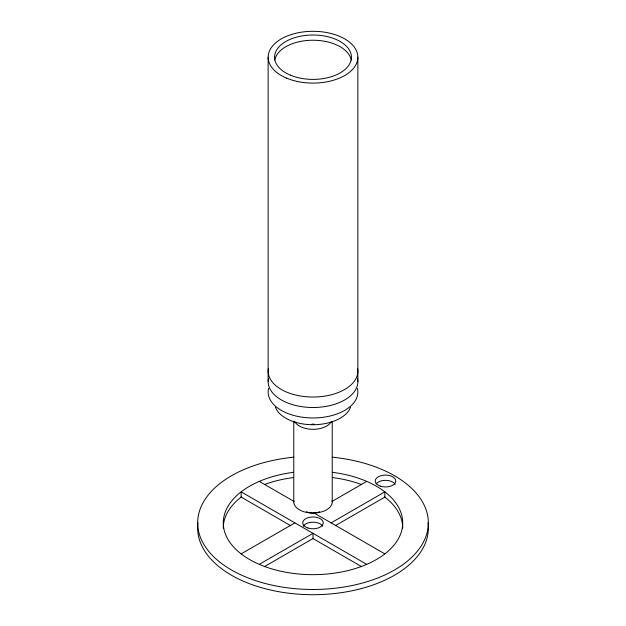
<?xml version="1.0" encoding="UTF-8"?>
<svg xmlns="http://www.w3.org/2000/svg" width="626" height="626" viewBox="0 0 626 626"><rect width="100%" height="100%" fill="white"/><g stroke="black" fill="none" stroke-linecap="round" stroke-linejoin="round"><path stroke-width="0.94" d="M241.151 553.893L294.877 522.874M332.304 501.262L366.726 481.394M259.274 564.355L313 533.336L313 538.571L361.687 566.679M331.123 522.874L384.849 491.856L384.849 497.091L335.325 525.683M264.313 566.679L313 538.571M259.274 481.394L293.696 501.262M313.822 512.882L384.849 553.893M366.726 564.355L241.151 491.856L241.151 497.091L290.675 525.683M357.861 57.201L357.861 381.602M332.226 421.149L332.226 501.942M293.774 421.149L293.774 501.942M268.139 57.201L268.139 381.602M357.618 368.464A44.861 25.901 0 0 1 313 397.033A44.861 25.901 0 0 1 268.382 368.464M274.759 60.135A38.452 22.2 0 0 1 313 40.228A38.452 22.2 0 0 1 351.241 60.135M314.056 424.115A10.251 5.916 0 0 1 311.944 424.115M319.573 511.724A10.251 5.916 0 0 1 306.427 511.724M332.124 500.8A19.226 11.096 0 0 1 313 513.046A19.226 11.096 0 0 1 293.876 500.8M331.318 421.595A19.226 11.096 0 0 1 313 429.326A19.226 11.096 0 0 1 294.682 421.595M357.618 378.926A44.861 25.901 0 0 1 313 407.503A44.861 25.901 0 0 1 268.382 378.926M350.568 407.252A38.452 22.2 0 0 1 313 424.725A38.452 22.2 0 0 1 275.432 407.252M357.399 388.378A44.861 25.901 0 0 1 313 417.965A44.861 25.901 0 0 1 268.601 388.378M428.004 522.945A115.348 66.599 0 0 1 313 594.7A115.348 66.599 0 0 1 197.996 522.945M332.148 457.199A115.348 66.599 0 0 1 409.537 559.323A115.348 66.599 0 0 1 216.463 559.323A115.348 66.599 0 0 1 293.852 457.199M332.343 472.294A89.714 51.794 0 0 1 387.244 551.952A89.714 51.794 0 0 1 238.756 551.952A89.714 51.794 0 0 1 293.657 472.294M223.286 528.101A89.714 51.794 0 0 1 241.644 496.708M264.868 484.391A89.714 51.794 0 0 1 293.657 477.528M332.343 477.528A89.714 51.794 0 0 1 361.132 484.391M384.356 496.708A89.714 51.794 0 0 1 402.714 528.101M303.227 526.309A10.251 5.916 0 0 1 313 522.186A10.251 5.916 0 0 1 322.773 526.309M376.093 483.898A10.251 5.916 0 0 1 386.015 480.338A10.251 5.916 0 0 1 395.272 484.454M286.677 78.172A44.861 25.901 0 0 0 357.618 59.869A44.861 25.901 0 0 0 294.705 33.554A44.861 25.901 0 0 0 286.677 78.172M290.441 75.175A38.452 22.2 0 0 0 351.241 59.493A38.452 22.2 0 0 0 297.319 36.934A38.452 22.2 0 0 0 290.441 75.175M307.875 528A10.251 5.916 0 0 0 323.251 522.874A10.251 5.916 0 0 0 307.875 517.749A10.251 5.916 0 0 0 307.875 528M380.373 486.144A10.251 5.916 0 0 0 395.757 481.018A10.251 5.916 0 0 0 380.373 475.885A10.251 5.916 0 0 0 380.373 486.144"/></g></svg>
